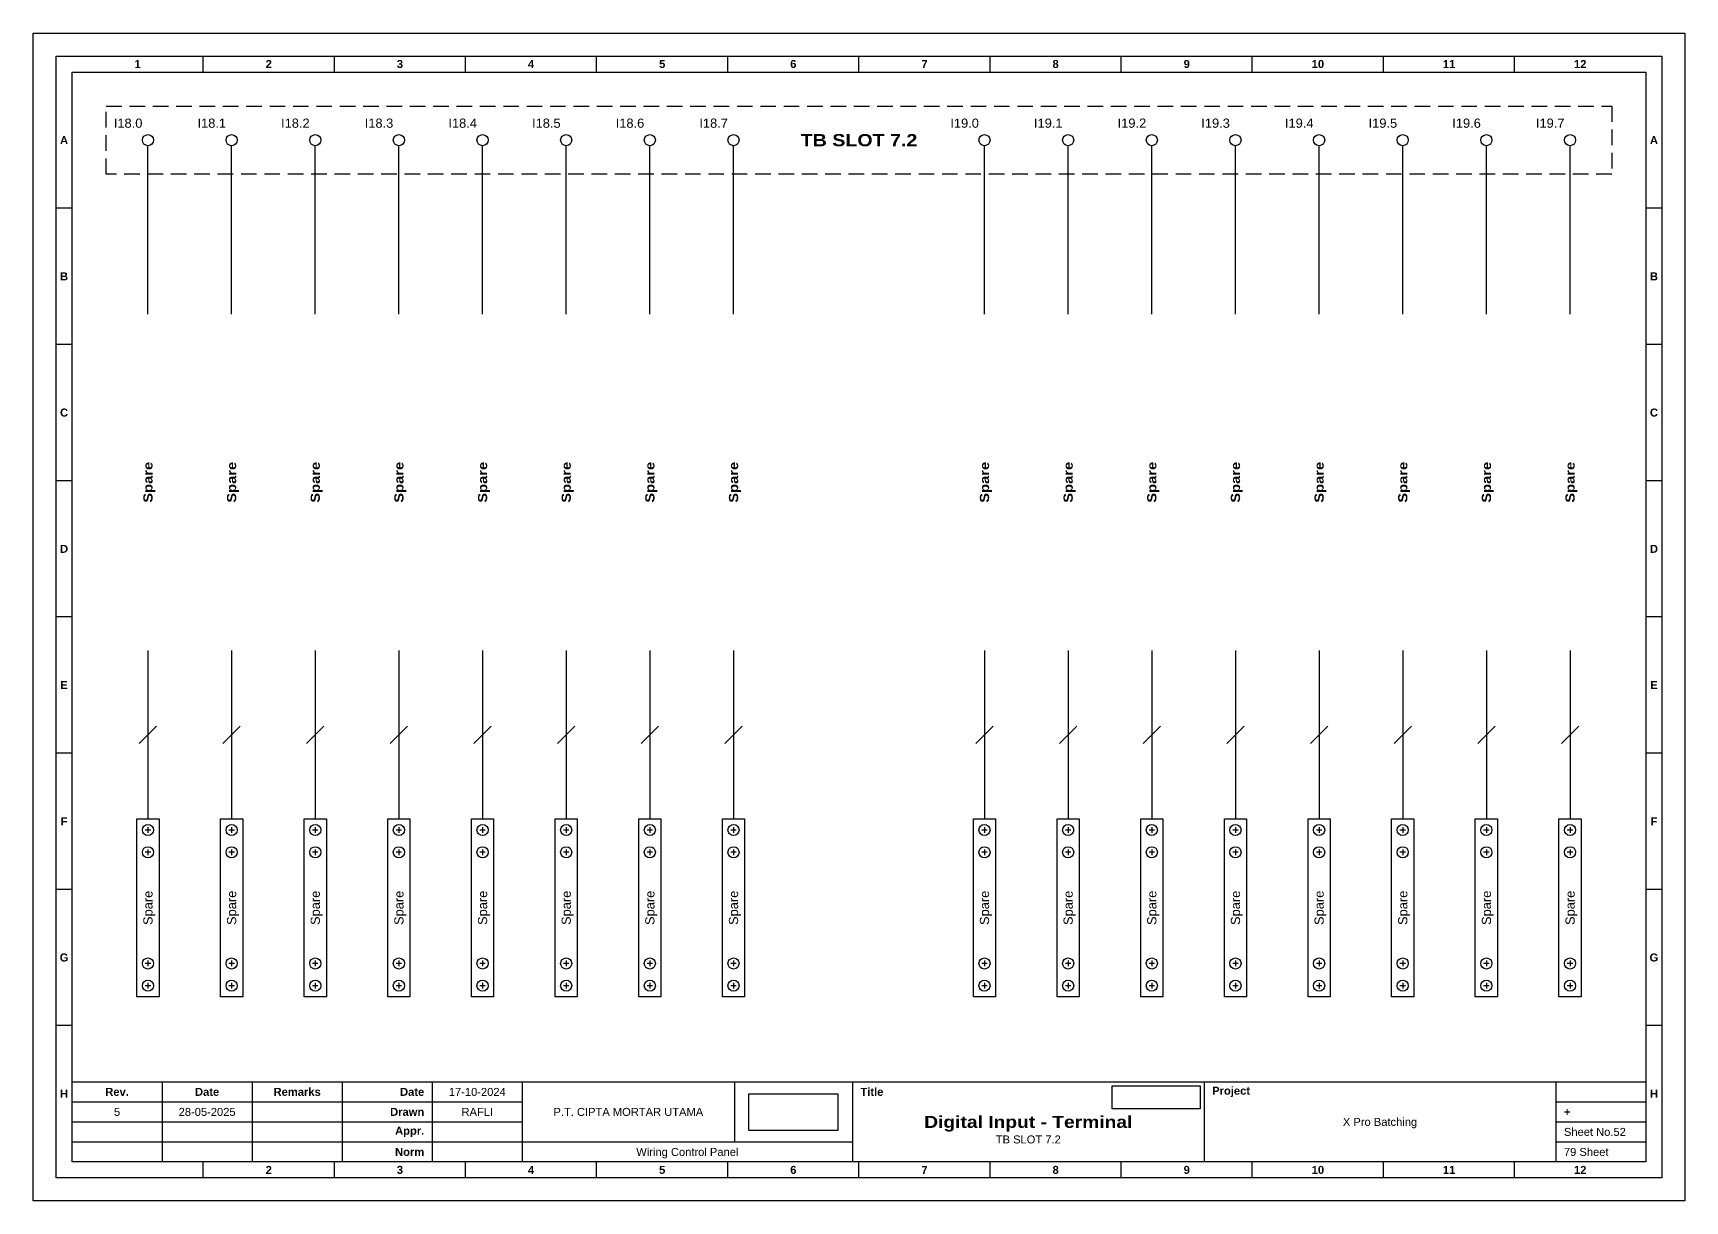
# Model space of a CAD drawing. Header units: millimetres. Extents: x 1758 to 3576, y 1915 to 2566.
# Drawn here: x 3306.7 to 3576, y 2145.2 to 2335.6 of the extents above; entities that cross this region are included whole.
import ezdxf
from ezdxf.enums import TextEntityAlignment as Align

# ---------------------------------------------------------------- set-up
doc = ezdxf.new("R2010")
doc.units = ezdxf.units.MM
doc.linetypes.add('HIDDEN', pattern=[9.525, 6.35, -3.175])
doc.styles.add('Bold', font='ariblk.ttf', dxfattribs={"height": 25.4})
doc.styles.get("Standard").update_dxf_attribs({"font": 'arial.ttf'})
picture_1 = doc.add_image_def('image1.png', size_in_pixel=(2048, 847))
picture_2 = doc.add_image_def('image2.png', size_in_pixel=(2092, 542))

# ---------------------------------------------------------------- blocks, each defined once
blk = doc.blocks.new('KOP MU PROJECT')
at = {"color": 6, "ltscale": 50}
for p, q in [((27.74, 184.05), (27.74, 186.66)), ((49.13, 184.05), (49.13, 186.66)), ((70.51, 184.05), (70.51, 186.66)), ((91.89, 184.05), (91.89, 186.66)), ((113.27, 184.05), (113.27, 186.66)), ((134.66, 184.05), (134.66, 186.66)), ((156.04, 184.05), (156.04, 186.66)), ((177.42, 184.05), (177.42, 186.66)), ((198.8, 184.05), (198.8, 186.66)), ((220.19, 184.05), (220.19, 186.66)), ((241.57, 184.05), (241.57, 186.66)), ((6.36, 161.84), (3.75, 161.84)), ((265.59, 161.84), (262.98, 161.84)), ((6.36, 139.63), (3.75, 139.63)), ((265.59, 139.63), (262.98, 139.63)), ((6.36, 117.42), (3.75, 117.42)), ((265.59, 117.42), (262.98, 117.42)), ((6.36, 95.22), (3.75, 95.22)), ((265.59, 95.22), (262.98, 95.22)), ((6.36, 73.01), (3.75, 73.01)), ((265.59, 73.01), (262.98, 73.01)), ((6.36, 50.8), (3.75, 50.8)), ((265.59, 50.8), (262.98, 50.8)), ((6.36, 28.59), (3.75, 28.59)), ((265.59, 28.59), (262.98, 28.59)), ((27.74, 3.75), (27.74, 6.36)), ((49.13, 3.75), (49.13, 6.36)), ((70.51, 3.75), (70.51, 6.36)), ((91.89, 3.75), (91.89, 6.36)), ((113.27, 3.75), (113.27, 6.36)), ((134.66, 3.75), (134.66, 6.36)), ((156.04, 3.75), (156.04, 6.36)), ((177.42, 3.75), (177.42, 6.36)), ((198.8, 3.75), (198.8, 6.36)), ((220.19, 3.75), (220.19, 6.36)), ((241.57, 3.75), (241.57, 6.36))]:
    blk.add_line(p, q, dxfattribs=at)
at = {"ltscale": 50}
for p, q in [((6.36, 19.41), (262.98, 19.41)), ((21.04, 19.41), (21.04, 6.36)), ((35.72, 19.41), (35.72, 6.36)), ((50.41, 19.41), (50.41, 6.36)), ((65.09, 19.41), (65.09, 6.36)), ((79.77, 19.41), (79.77, 6.36)), ((114.35, 19.41), (114.35, 9.62)), ((133.6, 19.41), (133.6, 6.36)), ((190.95, 19.41), (190.95, 6.36)), ((248.3, 19.41), (248.3, 6.36)), ((6.36, 16.15), (79.77, 16.15)), ((248.3, 16.15), (262.98, 16.15)), ((6.36, 12.89), (79.77, 12.89)), ((248.3, 12.89), (262.98, 12.89)), ((6.36, 9.62), (133.6, 9.62)), ((248.3, 9.62), (262.98, 9.62))]:
    blk.add_line(p, q, dxfattribs=at)
at = {"color": 1, "ltscale": 50}
blk.add_lwpolyline([(269.34, 0), (0, 0), (0, 190.41), (269.34, 190.41)], close=True, dxfattribs=at)
at = {"color": 6, "ltscale": 50}
for points in [[(265.59, 3.75), (3.75, 3.75), (3.75, 186.66), (265.59, 186.66)], [(262.98, 6.36), (6.36, 6.36), (6.36, 184.05), (262.98, 184.05)]]:
    blk.add_lwpolyline(points, close=True, dxfattribs=at)
at = {"ltscale": 50, "char_height": 1.305, "attachment_point": 4}
for s, width, heights, insert in [('\\pxqc;{\\fArial|b1|i0|c0|p34;1}', 21.3825, [2.51], (6.36, 185.36)), ('\\pxqc;{\\fArial|b1|i0|c0|p34;2}', 21.3825, [2.51], (27.74, 185.36)), ('\\pxqc;{\\fArial|b1|i0|c0|p34;3}', 21.3825, [2.51], (49.13, 185.36)), ('\\pxqc;{\\fArial|b1|i0|c0|p34;4}', 21.3825, [2.51], (70.51, 185.36)), ('\\pxqc;{\\fArial|b1|i0|c0|p34;5}', 21.3825, [2.51], (91.89, 185.36)), ('\\pxqc;{\\fArial|b1|i0|c0|p34;6}', 21.3825, [2.51], (113.27, 185.36)), ('\\pxqc;{\\fArial|b1|i0|c0|p34;7}', 21.3825, [2.51], (134.66, 185.36)), ('\\pxqc;{\\fArial|b1|i0|c0|p34;8}', 21.3825, [2.51], (156.04, 185.36)), ('\\pxqc;{\\fArial|b1|i0|c0|p34;9}', 21.3825, [2.51], (177.42, 185.36)), ('\\pxqc;{\\fArial|b1|i0|c0|p34;10}', 21.3825, [2.51], (198.8, 185.36)), ('\\pxqc;{\\fArial|b1|i0|c0|p34;11}', 21.3825, [2.51], (220.19, 185.36)), ('\\pxqc;{\\fArial|b1|i0|c0|p34;12}', 21.3825, [2.51], (241.57, 185.36)), ('\\pxqc;{\\fArial|b1|i0|c0|p34;A}', 2.61, [2.51], (3.75, 172.95)), ('\\pxqc;{\\fArial|b1|i0|c0|p34;A}', 2.61, [2.51], (262.98, 172.95)), ('\\pxqc;{\\fArial|b1|i0|c0|p34;B}', 2.61, [2.51], (3.75, 150.74)), ('\\pxqc;{\\fArial|b1|i0|c0|p34;B}', 2.61, [2.51], (262.98, 150.74)), ('\\pxqc;{\\fArial|b1|i0|c0|p34;C}', 2.61, [2.51], (3.75, 128.53)), ('\\pxqc;{\\fArial|b1|i0|c0|p34;C}', 2.61, [2.51], (262.98, 128.53)), ('\\pxqc;{\\fArial|b1|i0|c0|p34;D}', 2.61, [2.51], (3.75, 106.32)), ('\\pxqc;{\\fArial|b1|i0|c0|p34;D}', 2.61, [2.51], (262.98, 106.32)), ('\\pxqc;{\\fArial|b1|i0|c0|p34;E}', 2.61, [2.51], (3.75, 84.11)), ('\\pxqc;{\\fArial|b1|i0|c0|p34;E}', 2.61, [2.51], (262.98, 84.11)), ('\\pxqc;{\\fArial|b1|i0|c0|p34;F}', 2.61, [2.51], (3.75, 61.9)), ('\\pxqc;{\\fArial|b1|i0|c0|p34;F}', 2.61, [2.51], (262.98, 61.9)), ('\\pxqc;{\\fArial|b1|i0|c0|p34;G}', 2.61, [2.51], (3.75, 39.69)), ('\\pxqc;{\\fArial|b1|i0|c0|p34;G}', 2.61, [2.51], (262.98, 39.69)), ('\\pxqc;{\\fArial|b1|i0|c0|p34;H}', 2.61, [2.51], (3.75, 17.47)), ('\\pxqc;{\\fArial|b1|i0|c0|p34;Rev.}', 14.6811, [2.88], (6.36, 17.78)), ('\\pxqc;{\\fArial|b1|i0|c0|p34;Date}', 14.6811, [2.88], (21.04, 17.78)), ('\\pxqc;{\\fArial|b1|i0|c0|p34;Remarks}', 14.6811, [2.88], (35.72, 17.78)), ('\\pxqr;{\\fArial|b1|i0|c0|p34;Date}', 13.3761, [2.88], (50.41, 17.78)), ('\\pxql;{\\fArial|b1|i0|c0|p34;Title}', 50.2419, [2.88], (134.9, 17.78)), ('\\pxql;{\\fArial|b1|i0|c0|p34;Project}', 50.2419, [2.88], (192.25, 17.78)), ('\\pxqc;{\\fArial|b1|i0|c0|p34;H}', 2.61, [2.51], (262.98, 17.47)), ('\\pxqr;{\\fArial|b1|i0|c0|p34;Drawn}', 13.3761, [2.88], (50.41, 14.52)), ('\\pxql;{\\fArial|b1|i0|c0|p34;+}', 14.6811, [2.88], (249.61, 14.52)), ('\\pxqr;{\\fArial|b1|i0|c0|p34;Appr.}', 13.3761, [2.88], (50.41, 11.26)), ('\\pxqr;{\\fArial|b1|i0|c0|p34;Norm}', 13.3761, [2.88], (50.41, 7.99)), ('\\pxqc;{\\fArial|b1|i0|c0|p34;2}', 21.3825, [2.51], (27.74, 5.06)), ('\\pxqc;{\\fArial|b1|i0|c0|p34;3}', 21.3825, [2.51], (49.13, 5.06)), ('\\pxqc;{\\fArial|b1|i0|c0|p34;4}', 21.3825, [2.51], (70.51, 5.06)), ('\\pxqc;{\\fArial|b1|i0|c0|p34;5}', 21.3825, [2.51], (91.89, 5.06)), ('\\pxqc;{\\fArial|b1|i0|c0|p34;6}', 21.3825, [2.51], (113.27, 5.06)), ('\\pxqc;{\\fArial|b1|i0|c0|p34;7}', 21.3825, [2.51], (134.66, 5.06)), ('\\pxqc;{\\fArial|b1|i0|c0|p34;8}', 21.3825, [2.51], (156.04, 5.06)), ('\\pxqc;{\\fArial|b1|i0|c0|p34;9}', 21.3825, [2.51], (177.42, 5.06)), ('\\pxqc;{\\fArial|b1|i0|c0|p34;10}', 21.3825, [2.51], (198.8, 5.06)), ('\\pxqc;{\\fArial|b1|i0|c0|p34;11}', 21.3825, [2.51], (220.19, 5.06)), ('\\pxqc;{\\fArial|b1|i0|c0|p34;12}', 21.3825, [2.51], (241.57, 5.06))]:
    blk.add_mtext_dynamic_manual_height_columns(s, width=width, gutter_width=0.0326, heights=heights, dxfattribs=dict(at, insert=insert))
at = {"ltscale": 50}
for tag, p in [('DATECREATED', (72.43, 17.78)), ('REV', (13.7, 14.52)), ('REVDATE', (28.38, 14.52)), ('REMARKS', (43.06, 14.52)), ('DRAWN', (72.43, 14.52)), ('COMPANY', (97.06, 14.52)), ('PROJECT', (219.62, 12.89)), ('APPR', (72.43, 11.26)), ('NORM', (72.43, 7.99)), ('DRAWINGCATEGORY', (106.68, 7.99)), ('DESCRIPTION', (162.27, 10.03))]:
    blk.add_attdef(tag, text='', height=1.3, dxfattribs=at).set_placement(p, align=Align.MIDDLE_CENTER)
at = {"ltscale": 50, "style": 'Bold'}
blk.add_attdef('TITLE', text='', height=1.96, dxfattribs=at).set_placement((162.27, 12.89), align=Align.MIDDLE_CENTER)
at = {"ltscale": 50}
for tag, p in [('SHEETNUMBER', (249.61, 11.26)), ('TOTALSHEET', (249.61, 7.99))]:
    blk.add_attdef(tag, text='', height=1.3, dxfattribs=at).set_placement(p, align=Align.MIDDLE_LEFT)
image = blk.add_image(picture_1, insert=(116.72, 11.48), size_in_units=(14.5, 6), dxfattribs=at)
image.dxf.flags = 15
image = blk.add_image(picture_2, insert=(175.94, 15.04), size_in_units=(14.36, 3.72), dxfattribs=at)
image.dxf.flags = 15

msp = doc.modelspace()

# ---------------------------------------------------------------- linework, layer by layer
at = {"color": 146, "true_color": 0x105689}
for p, q in [((3325.39, 2289.83), (3325.39, 2317.27)), ((3339.03, 2289.83), (3339.03, 2317.27)), ((3352.67, 2289.83), (3352.67, 2317.27)), ((3366.31, 2289.83), (3366.31, 2317.27)), ((3379.95, 2289.83), (3379.95, 2317.27)), ((3393.59, 2289.83), (3393.59, 2317.27)), ((3407.23, 2289.83), (3407.23, 2317.27)), ((3420.87, 2289.83), (3420.87, 2317.27)), ((3461.79, 2289.83), (3461.79, 2317.27)), ((3475.43, 2289.83), (3475.43, 2317.27)), ((3489.07, 2289.83), (3489.07, 2317.27)), ((3502.71, 2289.83), (3502.71, 2317.27)), ((3516.35, 2289.83), (3516.35, 2317.27)), ((3529.99, 2289.83), (3529.99, 2317.27)), ((3543.63, 2289.83), (3543.63, 2317.27)), ((3557.27, 2289.83), (3557.27, 2317.27)), ((3325.39, 2234.96), (3325.39, 2207.52)), ((3339.03, 2234.96), (3339.03, 2207.52)), ((3352.67, 2234.96), (3352.67, 2207.52)), ((3366.31, 2234.96), (3366.31, 2207.52)), ((3379.95, 2234.96), (3379.95, 2207.52)), ((3393.59, 2234.96), (3393.59, 2207.52)), ((3407.23, 2234.96), (3407.23, 2207.52)), ((3420.87, 2234.96), (3420.87, 2207.52)), ((3461.79, 2234.96), (3461.79, 2207.52)), ((3475.43, 2234.96), (3475.43, 2207.52)), ((3489.07, 2234.96), (3489.07, 2207.52)), ((3502.71, 2234.96), (3502.71, 2207.52)), ((3516.35, 2234.96), (3516.35, 2207.52)), ((3529.99, 2234.96), (3529.99, 2207.52)), ((3543.63, 2234.96), (3543.63, 2207.52)), ((3557.27, 2234.96), (3557.27, 2207.52)), ((3323.98, 2219.83), (3326.81, 2222.66)), ((3337.62, 2219.83), (3340.45, 2222.66)), ((3351.26, 2219.83), (3354.09, 2222.66)), ((3364.9, 2219.83), (3367.73, 2222.66)), ((3378.54, 2219.83), (3381.37, 2222.66)), ((3392.18, 2219.83), (3395, 2222.66)), ((3405.82, 2219.83), (3408.64, 2222.66)), ((3419.46, 2219.83), (3422.28, 2222.66)), ((3460.38, 2219.83), (3463.2, 2222.66)), ((3474.01, 2219.83), (3476.84, 2222.66)), ((3487.65, 2219.83), (3490.48, 2222.66)), ((3501.29, 2219.83), (3504.12, 2222.66)), ((3514.93, 2219.83), (3517.76, 2222.66)), ((3528.57, 2219.83), (3531.4, 2222.66)), ((3542.21, 2219.83), (3545.04, 2222.66)), ((3555.85, 2219.83), (3558.68, 2222.66))]:
    msp.add_line(p, q, dxfattribs=at)
at = {"color": 6}
for p, q in [((3325.39, 2206.16), (3325.39, 2205.26)), ((3339.03, 2206.16), (3339.03, 2205.26)), ((3352.67, 2206.16), (3352.67, 2205.26)), ((3366.31, 2206.16), (3366.31, 2205.26)), ((3379.95, 2206.16), (3379.95, 2205.26)), ((3393.59, 2206.16), (3393.59, 2205.26)), ((3407.23, 2206.16), (3407.23, 2205.26)), ((3420.87, 2206.16), (3420.87, 2205.26)), ((3461.79, 2206.16), (3461.79, 2205.26)), ((3475.43, 2206.16), (3475.43, 2205.26)), ((3489.07, 2206.16), (3489.07, 2205.26)), ((3502.71, 2206.16), (3502.71, 2205.26)), ((3516.35, 2206.16), (3516.35, 2205.26)), ((3529.99, 2206.16), (3529.99, 2205.26)), ((3543.63, 2206.16), (3543.63, 2205.26)), ((3557.27, 2206.16), (3557.27, 2205.26)), ((3325.85, 2205.71), (3324.94, 2205.71)), ((3339.49, 2205.71), (3338.58, 2205.71)), ((3353.12, 2205.71), (3352.22, 2205.71)), ((3366.76, 2205.71), (3365.86, 2205.71)), ((3380.4, 2205.71), (3379.5, 2205.71)), ((3394.04, 2205.71), (3393.14, 2205.71)), ((3407.68, 2205.71), (3406.78, 2205.71)), ((3421.32, 2205.71), (3420.42, 2205.71)), ((3462.24, 2205.71), (3461.34, 2205.71)), ((3475.88, 2205.71), (3474.98, 2205.71)), ((3489.52, 2205.71), (3488.62, 2205.71)), ((3503.16, 2205.71), (3502.26, 2205.71)), ((3516.8, 2205.71), (3515.9, 2205.71)), ((3530.44, 2205.71), (3529.53, 2205.71)), ((3544.08, 2205.71), (3543.17, 2205.71)), ((3557.72, 2205.71), (3556.81, 2205.71)), ((3325.85, 2202.08), (3324.94, 2202.08)), ((3325.39, 2202.54), (3325.39, 2201.63)), ((3339.49, 2202.08), (3338.58, 2202.08)), ((3339.03, 2202.54), (3339.03, 2201.63)), ((3353.12, 2202.08), (3352.22, 2202.08)), ((3352.67, 2202.54), (3352.67, 2201.63)), ((3366.76, 2202.08), (3365.86, 2202.08)), ((3366.31, 2202.54), (3366.31, 2201.63)), ((3380.4, 2202.08), (3379.5, 2202.08)), ((3379.95, 2202.54), (3379.95, 2201.63)), ((3394.04, 2202.08), (3393.14, 2202.08)), ((3393.59, 2202.54), (3393.59, 2201.63)), ((3407.68, 2202.08), (3406.78, 2202.08)), ((3407.23, 2202.54), (3407.23, 2201.63)), ((3421.32, 2202.08), (3420.42, 2202.08)), ((3420.87, 2202.54), (3420.87, 2201.63)), ((3462.24, 2202.08), (3461.34, 2202.08)), ((3461.79, 2202.54), (3461.79, 2201.63)), ((3475.88, 2202.08), (3474.98, 2202.08)), ((3475.43, 2202.54), (3475.43, 2201.63)), ((3489.52, 2202.08), (3488.62, 2202.08)), ((3489.07, 2202.54), (3489.07, 2201.63)), ((3503.16, 2202.08), (3502.26, 2202.08)), ((3502.71, 2202.54), (3502.71, 2201.63)), ((3516.8, 2202.08), (3515.9, 2202.08)), ((3516.35, 2202.54), (3516.35, 2201.63)), ((3530.44, 2202.08), (3529.53, 2202.08)), ((3529.99, 2202.54), (3529.99, 2201.63)), ((3544.08, 2202.08), (3543.17, 2202.08)), ((3543.63, 2202.54), (3543.63, 2201.63)), ((3557.72, 2202.08), (3556.81, 2202.08)), ((3557.27, 2202.54), (3557.27, 2201.63)), ((3325.39, 2184.41), (3325.39, 2183.5)), ((3339.03, 2184.41), (3339.03, 2183.5)), ((3352.67, 2184.41), (3352.67, 2183.5)), ((3366.31, 2184.41), (3366.31, 2183.5)), ((3379.95, 2184.41), (3379.95, 2183.5)), ((3393.59, 2184.41), (3393.59, 2183.5)), ((3407.23, 2184.41), (3407.23, 2183.5)), ((3420.87, 2184.41), (3420.87, 2183.5)), ((3461.79, 2184.41), (3461.79, 2183.5)), ((3475.43, 2184.41), (3475.43, 2183.5)), ((3489.07, 2184.41), (3489.07, 2183.5)), ((3502.71, 2184.41), (3502.71, 2183.5)), ((3516.35, 2184.41), (3516.35, 2183.5)), ((3529.99, 2184.41), (3529.99, 2183.5)), ((3543.63, 2184.41), (3543.63, 2183.5)), ((3557.27, 2184.41), (3557.27, 2183.5)), ((3325.85, 2183.95), (3324.94, 2183.95)), ((3339.49, 2183.95), (3338.58, 2183.95)), ((3353.12, 2183.95), (3352.22, 2183.95)), ((3366.76, 2183.95), (3365.86, 2183.95)), ((3380.4, 2183.95), (3379.5, 2183.95)), ((3394.04, 2183.95), (3393.14, 2183.95)), ((3407.68, 2183.95), (3406.78, 2183.95)), ((3421.32, 2183.95), (3420.42, 2183.95)), ((3462.24, 2183.95), (3461.34, 2183.95)), ((3475.88, 2183.95), (3474.98, 2183.95)), ((3489.52, 2183.95), (3488.62, 2183.95)), ((3503.16, 2183.95), (3502.26, 2183.95)), ((3516.8, 2183.95), (3515.9, 2183.95)), ((3530.44, 2183.95), (3529.53, 2183.95)), ((3544.08, 2183.95), (3543.17, 2183.95)), ((3557.72, 2183.95), (3556.81, 2183.95)), ((3325.85, 2180.33), (3324.94, 2180.33)), ((3325.39, 2180.78), (3325.39, 2179.87)), ((3339.49, 2180.33), (3338.58, 2180.33)), ((3339.03, 2180.78), (3339.03, 2179.87)), ((3353.12, 2180.33), (3352.22, 2180.33)), ((3352.67, 2180.78), (3352.67, 2179.87)), ((3366.76, 2180.33), (3365.86, 2180.33)), ((3366.31, 2180.78), (3366.31, 2179.87)), ((3380.4, 2180.33), (3379.5, 2180.33)), ((3379.95, 2180.78), (3379.95, 2179.87)), ((3394.04, 2180.33), (3393.14, 2180.33)), ((3393.59, 2180.78), (3393.59, 2179.87)), ((3407.68, 2180.33), (3406.78, 2180.33)), ((3407.23, 2180.78), (3407.23, 2179.87)), ((3421.32, 2180.33), (3420.42, 2180.33)), ((3420.87, 2180.78), (3420.87, 2179.87)), ((3462.24, 2180.33), (3461.34, 2180.33)), ((3461.79, 2180.78), (3461.79, 2179.87)), ((3475.88, 2180.33), (3474.98, 2180.33)), ((3475.43, 2180.78), (3475.43, 2179.87)), ((3489.52, 2180.33), (3488.62, 2180.33)), ((3489.07, 2180.78), (3489.07, 2179.87)), ((3503.16, 2180.33), (3502.26, 2180.33)), ((3502.71, 2180.78), (3502.71, 2179.87)), ((3516.8, 2180.33), (3515.9, 2180.33)), ((3516.35, 2180.78), (3516.35, 2179.87)), ((3530.44, 2180.33), (3529.53, 2180.33)), ((3529.99, 2180.78), (3529.99, 2179.87)), ((3544.08, 2180.33), (3543.17, 2180.33)), ((3543.63, 2180.78), (3543.63, 2179.87)), ((3557.72, 2180.33), (3556.81, 2180.33)), ((3557.27, 2180.78), (3557.27, 2179.87))]:
    msp.add_line(p, q, dxfattribs=at)
at = {"linetype": 'HIDDEN', "ltscale": 0.4}
msp.add_lwpolyline([(3318.57, 2323.73), (3564.09, 2323.73), (3564.09, 2312.63), (3318.57, 2312.63)], close=True, dxfattribs=at)
at = {"color": 6}
for points in [[(3323.58, 2207.52), (3327.21, 2207.52), (3327.21, 2178.51), (3323.58, 2178.51)], [(3337.22, 2207.52), (3340.85, 2207.52), (3340.85, 2178.51), (3337.22, 2178.51)], [(3350.86, 2207.52), (3354.48, 2207.52), (3354.48, 2178.51), (3350.86, 2178.51)], [(3364.5, 2207.52), (3368.12, 2207.52), (3368.12, 2178.51), (3364.5, 2178.51)], [(3378.14, 2207.52), (3381.76, 2207.52), (3381.76, 2178.51), (3378.14, 2178.51)], [(3391.78, 2207.52), (3395.4, 2207.52), (3395.4, 2178.51), (3391.78, 2178.51)], [(3405.42, 2207.52), (3409.04, 2207.52), (3409.04, 2178.51), (3405.42, 2178.51)], [(3419.06, 2207.52), (3422.68, 2207.52), (3422.68, 2178.51), (3419.06, 2178.51)], [(3459.98, 2207.52), (3463.6, 2207.52), (3463.6, 2178.51), (3459.98, 2178.51)], [(3473.62, 2207.52), (3477.24, 2207.52), (3477.24, 2178.51), (3473.62, 2178.51)], [(3487.26, 2207.52), (3490.88, 2207.52), (3490.88, 2178.51), (3487.26, 2178.51)], [(3500.9, 2207.52), (3504.52, 2207.52), (3504.52, 2178.51), (3500.9, 2178.51)], [(3514.54, 2207.52), (3518.16, 2207.52), (3518.16, 2178.51), (3514.54, 2178.51)], [(3528.17, 2207.52), (3531.8, 2207.52), (3531.8, 2178.51), (3528.17, 2178.51)], [(3541.81, 2207.52), (3545.44, 2207.52), (3545.44, 2178.51), (3541.81, 2178.51)], [(3555.45, 2207.52), (3559.08, 2207.52), (3559.08, 2178.51), (3555.45, 2178.51)]]:
    msp.add_lwpolyline(points, close=True, dxfattribs=at)
at = {"color": 146, "ltscale": 500, "true_color": 0x105689}
for centre in [(3325.39, 2318.18), (3339.03, 2318.18), (3352.67, 2318.18), (3366.31, 2318.18), (3379.95, 2318.18), (3393.59, 2318.18), (3407.23, 2318.18), (3420.87, 2318.18), (3461.79, 2318.18), (3475.43, 2318.18), (3489.07, 2318.18), (3502.71, 2318.18), (3516.35, 2318.18), (3529.99, 2318.18), (3543.63, 2318.18), (3557.27, 2318.18)]:
    msp.add_circle(centre, 0.907, dxfattribs=at)
at = {"color": 6, "ltscale": 500}
for centre in [(3325.39, 2205.71), (3339.03, 2205.71), (3352.67, 2205.71), (3366.31, 2205.71), (3379.95, 2205.71), (3393.59, 2205.71), (3407.23, 2205.71), (3420.87, 2205.71), (3461.79, 2205.71), (3475.43, 2205.71), (3489.07, 2205.71), (3502.71, 2205.71), (3516.35, 2205.71), (3529.99, 2205.71), (3543.63, 2205.71), (3557.27, 2205.71), (3325.39, 2202.08), (3339.03, 2202.08), (3352.67, 2202.08), (3366.31, 2202.08), (3379.95, 2202.08), (3393.59, 2202.08), (3407.23, 2202.08), (3420.87, 2202.08), (3461.79, 2202.08), (3475.43, 2202.08), (3489.07, 2202.08), (3502.71, 2202.08), (3516.35, 2202.08), (3529.99, 2202.08), (3543.63, 2202.08), (3557.27, 2202.08), (3325.39, 2183.95), (3339.03, 2183.95), (3352.67, 2183.95), (3366.31, 2183.95), (3379.95, 2183.95), (3393.59, 2183.95), (3407.23, 2183.95), (3420.87, 2183.95), (3461.79, 2183.95), (3475.43, 2183.95), (3489.07, 2183.95), (3502.71, 2183.95), (3516.35, 2183.95), (3529.99, 2183.95), (3543.63, 2183.95), (3557.27, 2183.95), (3325.39, 2180.33), (3339.03, 2180.33), (3352.67, 2180.33), (3366.31, 2180.33), (3379.95, 2180.33), (3393.59, 2180.33), (3407.23, 2180.33), (3420.87, 2180.33), (3461.79, 2180.33), (3475.43, 2180.33), (3489.07, 2180.33), (3502.71, 2180.33), (3516.35, 2180.33), (3529.99, 2180.33), (3543.63, 2180.33), (3557.27, 2180.33)]:
    msp.add_circle(centre, 0.907, dxfattribs=at)

# ---------------------------------------------------------------- block references
msp.add_blockref('KOP MU PROJECT', (3306.66, 2145.23)).add_auto_attribs({'DESCRIPTION': 'TB SLOT 7.2', 'TITLE': 'Digital Input - Terminal', 'PROJECT': 'X Pro Batching', 'COMPANY': 'P.T. CIPTA MORTAR UTAMA', 'DRAWINGCATEGORY': 'Wiring Control Panel', 'DRAWN': 'RAFLI', 'DATECREATED': '17-10-2024', 'REVDATE': '28-05-2025', 'REV': '5', 'SHEETNUMBER': 'Sheet No.52', 'TOTALSHEET': '79 Sheet'})

# ---------------------------------------------------------------- texts
at = {"ltscale": 500}
for s, p in [('I18.0', (3324.49, 2320.95)), ('I18.1', (3338.13, 2320.95)), ('I18.2', (3351.76, 2320.95)), ('I18.3', (3365.4, 2320.95)), ('I18.4', (3379.04, 2320.95)), ('I18.5', (3392.68, 2320.95)), ('I18.6', (3406.32, 2320.95)), ('I18.7', (3419.96, 2320.95)), ('I19.0', (3460.88, 2320.95)), ('I19.1', (3474.52, 2320.95)), ('I19.2', (3488.16, 2320.95)), ('I19.3', (3501.8, 2320.95)), ('I19.4', (3515.44, 2320.95)), ('I19.5', (3529.08, 2320.95)), ('I19.6', (3542.72, 2320.95)), ('I19.7', (3556.36, 2320.95))]:
    msp.add_text(s, height=1.5, dxfattribs=at).set_placement(p, align=Align.MIDDLE_RIGHT)
at = {"ltscale": 500, "style": 'Bold'}
msp.add_text('TB SLOT 7.2', height=2, dxfattribs=at).set_placement((3441.33, 2318.18), align=Align.MIDDLE_CENTER)
for p in [(3325.39, 2262.4), (3339.03, 2262.4), (3352.67, 2262.4), (3366.31, 2262.4), (3379.95, 2262.4), (3393.59, 2262.4), (3407.23, 2262.4), (3420.87, 2262.4), (3461.79, 2262.4), (3475.43, 2262.4), (3489.07, 2262.4), (3502.71, 2262.4), (3516.35, 2262.4), (3529.99, 2262.4), (3543.63, 2262.4), (3557.27, 2262.4)]:
    msp.add_text('Spare', height=1.5, rotation=90, dxfattribs=at).set_placement(p, align=Align.MIDDLE_CENTER)
at = {"ltscale": 500}
for p in [(3325.39, 2193.02), (3339.03, 2193.02), (3352.67, 2193.02), (3366.31, 2193.02), (3379.95, 2193.02), (3393.59, 2193.02), (3407.23, 2193.02), (3420.87, 2193.02), (3461.79, 2193.02), (3475.43, 2193.02), (3489.07, 2193.02), (3502.71, 2193.02), (3516.35, 2193.02), (3529.99, 2193.02), (3543.63, 2193.02), (3557.27, 2193.02)]:
    msp.add_text('Spare', height=1.5, rotation=90, dxfattribs=at).set_placement(p, align=Align.MIDDLE_CENTER)

doc.saveas('drawing.dxf')
